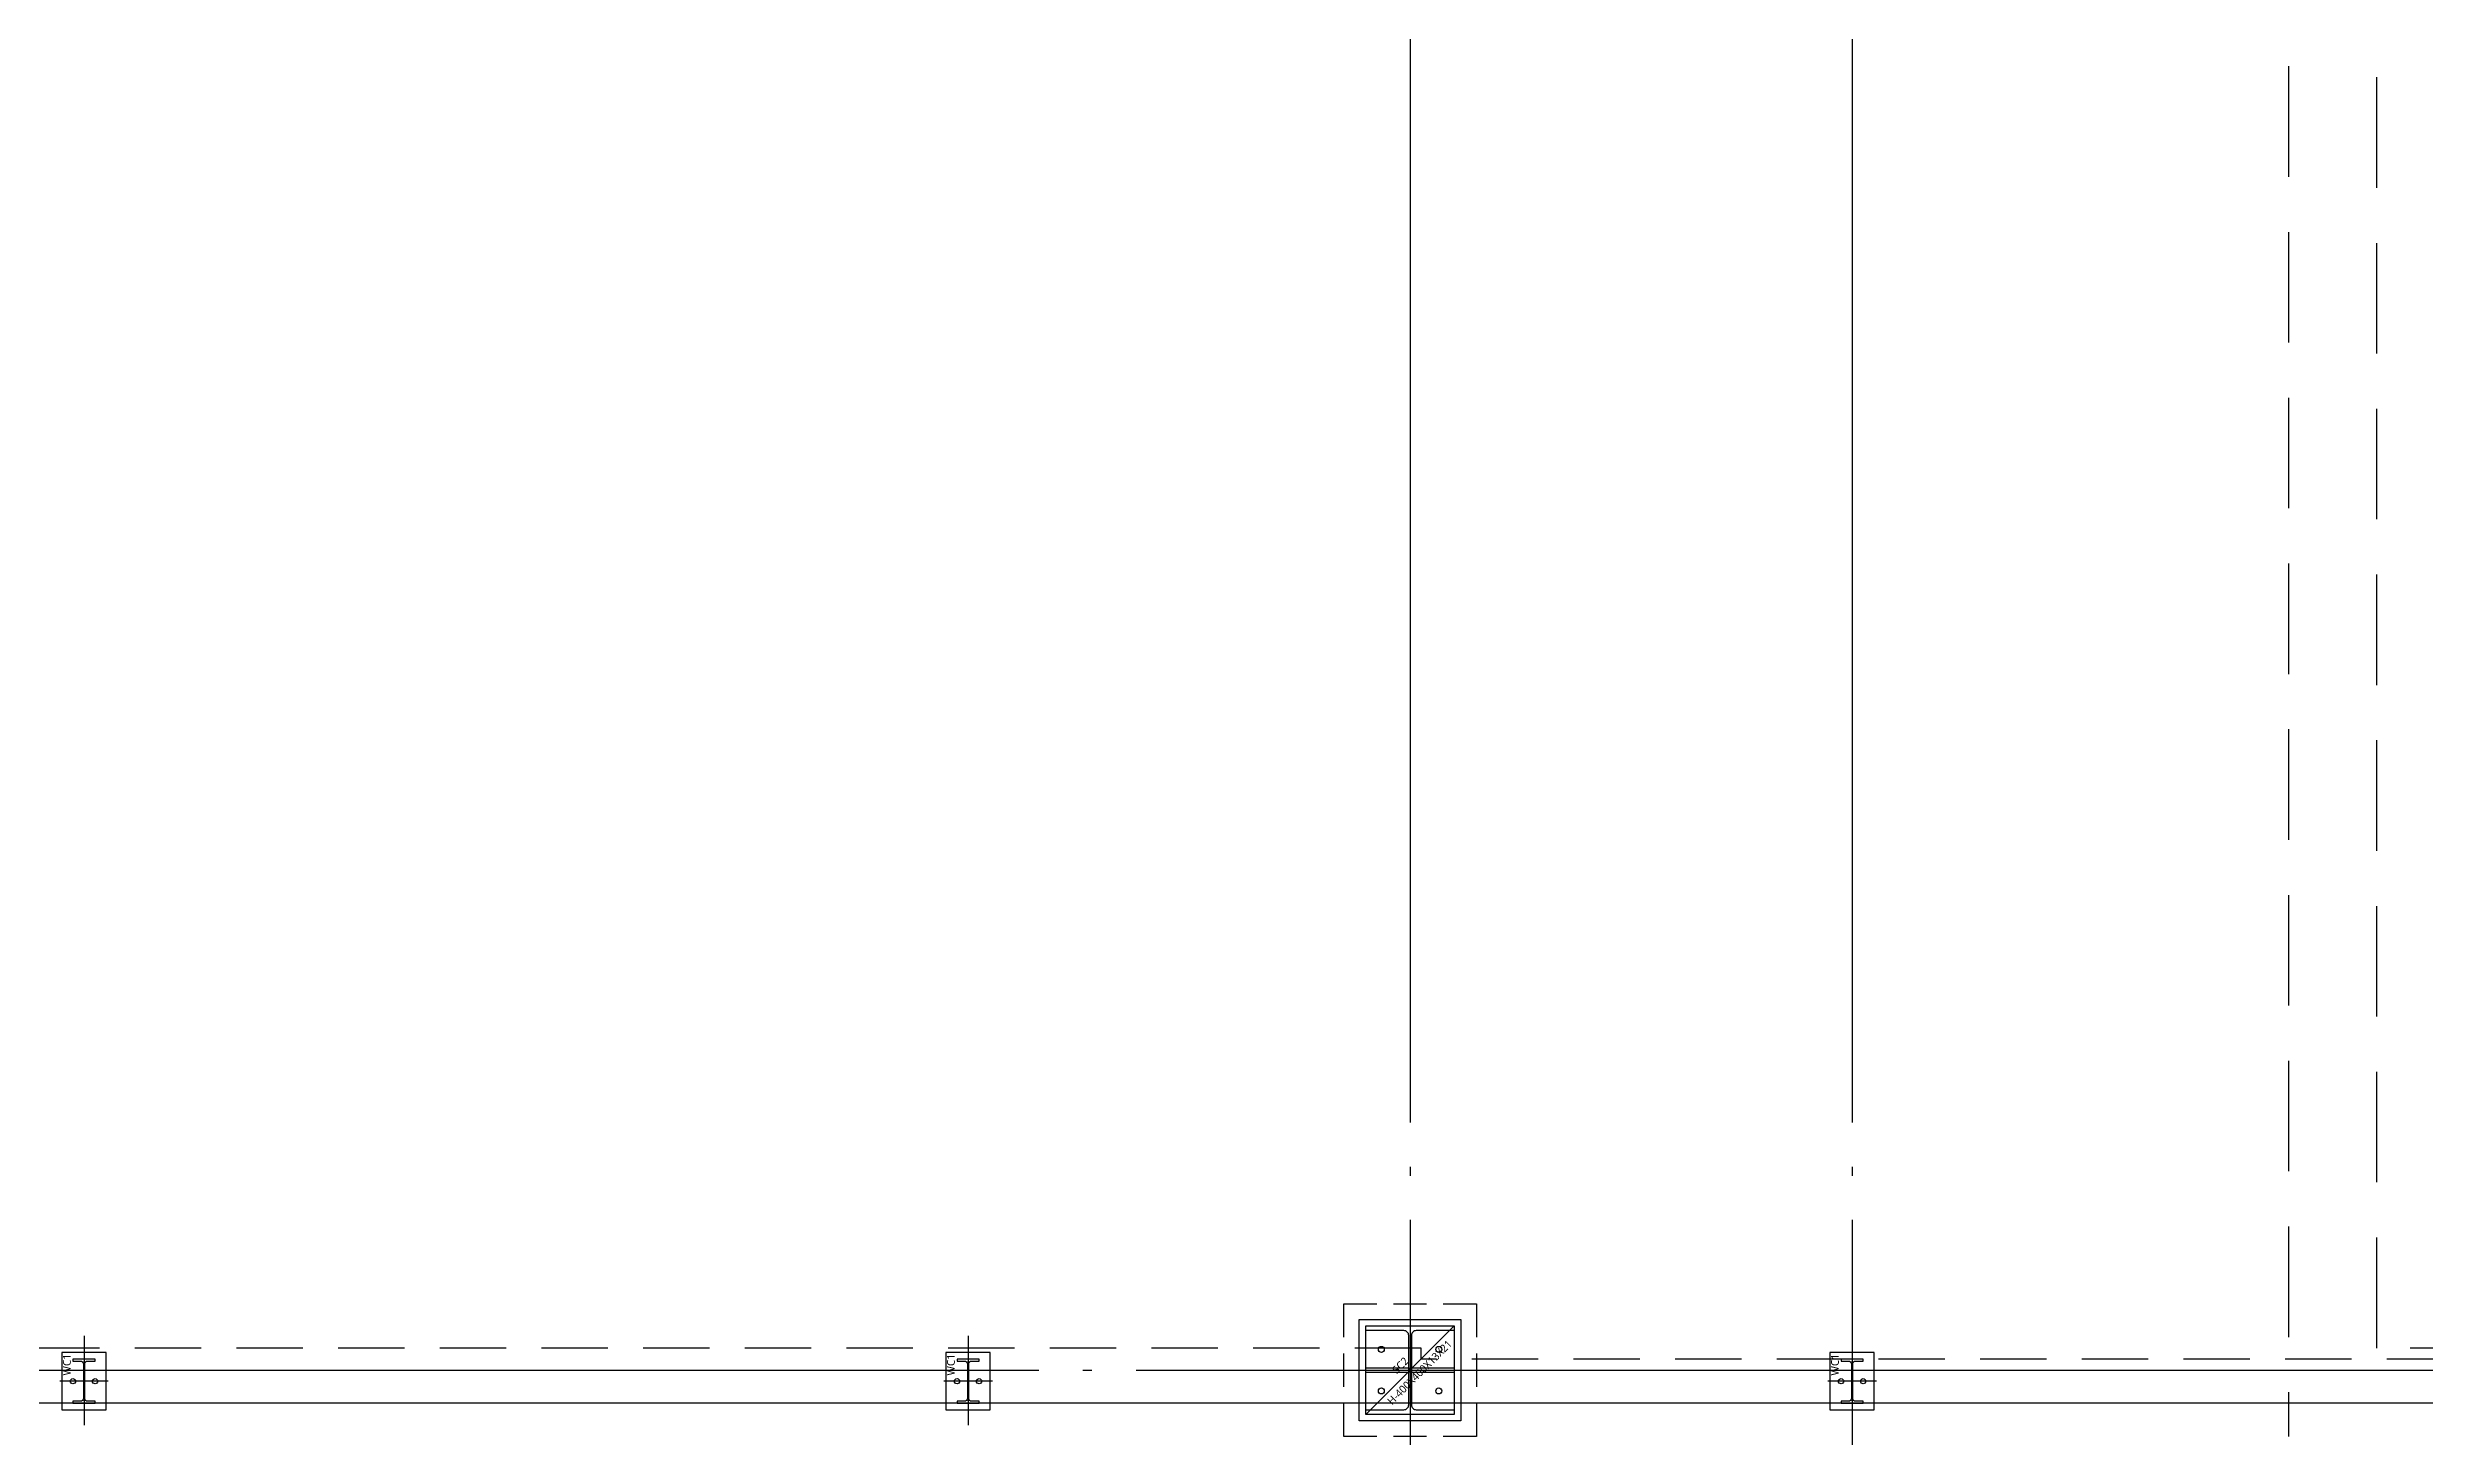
# Model space of a CAD drawing. Header units: millimetres. Extents: x -734060 to 504600, y -7739 to 118800.
# Drawn here: x 85335 to 96090, y 42600 to 48885 of the extents above; entities that cross this region are included whole.
import ezdxf
from ezdxf.enums import TextEntityAlignment as Align

# ---------------------------------------------------------------- set-up
doc = ezdxf.new("R2010")
doc.units = ezdxf.units.MM
doc.header["$LTSCALE"] = 200
for name, pattern in [('CEN-GAUN', [32.2, 30, -1, 0.2, -1]), ('HID', [2.3, 1.5, -0.8]), ('HID2-GAUN', [3.75, 2.5, -1.25]), ('HIDDEN', [0.375, 0.25, -0.125])]:
    doc.linetypes.add(name, pattern=pattern)
doc.layers.get('DEFPOINTS').update_dxf_attribs({"color": 137})
for name, color, linetype in [('09GIRDER', 2, 'Continuous'), ('CEN', 1, 'CEN-GAUN'), ('G', 3, 'Continuous'), ('S-COL', 2, 'Continuous'), ('STEEL BASE', 13, 'Continuous'), ('WAL', 3, 'Continuous'), ('Z-하부구조체', 6, 'HIDDEN')]:
    doc.layers.add(name, color=color, linetype=linetype)
doc.layers.add('TEMP', color=171, linetype='Continuous', plot=False)
doc.styles.add('스타일1', font='malgun.ttf')

# ---------------------------------------------------------------- blocks, each defined once
blk = doc.blocks.new('X-S-PDH')
at = {"layer": 'Z-하부구조체', "color": 251, "ltscale": 3}
blk.add_lwpolyline([(49700, -42700), (50300, -42700), (50300, -43300), (49700, -43300)], close=True, dxfattribs=at)
blk = doc.blocks.new('S-SC2')
at = {"layer": '09GIRDER'}
blk.add_lwpolyline([(-200, -200), (-200, -179), (-28, -179, 0.414214), (-6, -157), (-6, 157, 0.414214), (-28, 179), (-200, 179), (-200, 200), (200, 200), (200, 179), (28, 179, 0.414214), (6, 157), (6, -157, 0.414214), (28, -179), (200, -179), (200, -200)], format="xyb", close=True, dxfattribs=at)
at = {"layer": 'DEFPOINTS'}
blk.add_line((-200, -200), (200, 200), dxfattribs=at)
blk.add_lwpolyline([(-200, 200), (200, 200), (200, -200), (-200, -200)], close=True, dxfattribs=at)
at = {"layer": 'STEEL BASE'}
for points in [[(-230, 230), (230, 230), (230, -230), (-230, -230)], [(-200, 10), (-6, 10), (-6, -10), (-200, -10)], [(6, 10), (200, 10), (200, -10), (6, -10)]]:
    blk.add_lwpolyline(points, close=True, dxfattribs=at)
for centre in [(-130, 94), (130, 94), (-130, -94), (130, -94)]:
    blk.add_circle(centre, 13.5, dxfattribs=at)
at = {"layer": 'DEFPOINTS', "style": '스타일1'}
for s, p in [('H-400X400X13X21', (43, -10)), ('SC2', (-44, 22))]:
    blk.add_text(s, height=35, rotation=45, dxfattribs=at).set_placement(p, align=Align.MIDDLE_CENTER)
blk = doc.blocks.new('S-WC1')
at = {"layer": 'DEFPOINTS'}
for p, q in [((0, 205), (0, -199)), ((110, 0), (-110, 0))]:
    blk.add_line(p, q, dxfattribs=at)
at = {"layer": 'STEEL BASE'}
blk.add_lwpolyline([(100, 130), (-100, 130), (-100, -130), (100, -130)], close=True, dxfattribs=at)
for centre in [(-50, 0), (50, 0)]:
    blk.add_circle(centre, 12, dxfattribs=at)
at = {"layer": 'WAL'}
blk.add_lwpolyline([(50, -100), (50, -91), (16, -91, -0.414214), (3, -78), (3, 78, -0.414214), (16, 91), (50, 91), (50, 100), (-50, 100), (-50, 91), (-16, 91, -0.414214), (-3, 78), (-3, -78, -0.414214), (-16, -91), (-50, -91), (-50, -100)], format="xyb", close=True, dxfattribs=at)
at = {"layer": 'TEMP', "style": '스타일1'}
blk.add_text('WC1', height=35, rotation=90, dxfattribs=at).set_placement((-60, 26))
blk = doc.blocks.new('x-stu-1Fcol')
for name, p in [('S-SC2', (50000, -43000)), ('S-WC1', (44000, -43050)), ('S-WC1', (48000, -43050)), ('S-WC1', (52000, -43050))]:
    blk.add_blockref(name, p)

msp = doc.modelspace()

# ---------------------------------------------------------------- linework, layer by layer
at = {"layer": 'CEN'}
for p, q in [((91500, 95100), (91500, 32900)), ((93500, 95100), (93500, 32900)), ((32300, 42900), (117500, 42900))]:
    msp.add_line(p, q, dxfattribs=at)
at = {"layer": 'DEFPOINTS'}
msp.add_lwpolyline([(41350, 86050), (112650, 86050), (112650, 42750), (41350, 42750)], close=True, dxfattribs=at)
at = {"layer": 'G', "color": 252, "linetype": 'HID'}
msp.add_lwpolyline([(102200, 42950), (91550, 42950), (91550, 43000), (77800, 43000)], dxfattribs=at)
at = {"layer": 'S-COL', "color": 6, "linetype": 'HID2-GAUN'}
for p, q in [((95875, 43000), (95875, 61950)), ((99525, 43000), (95875, 43000))]:
    msp.add_line(p, q, dxfattribs=at)
msp.add_lwpolyline([(91000, 64125), (91000, 61550), (95475, 61550), (95475, 42600)], dxfattribs=at)

# ---------------------------------------------------------------- block references
for name in ['X-S-PDH', 'x-stu-1Fcol']:
    msp.add_blockref(name, (41500, 85900))

doc.saveas('drawing.dxf')
